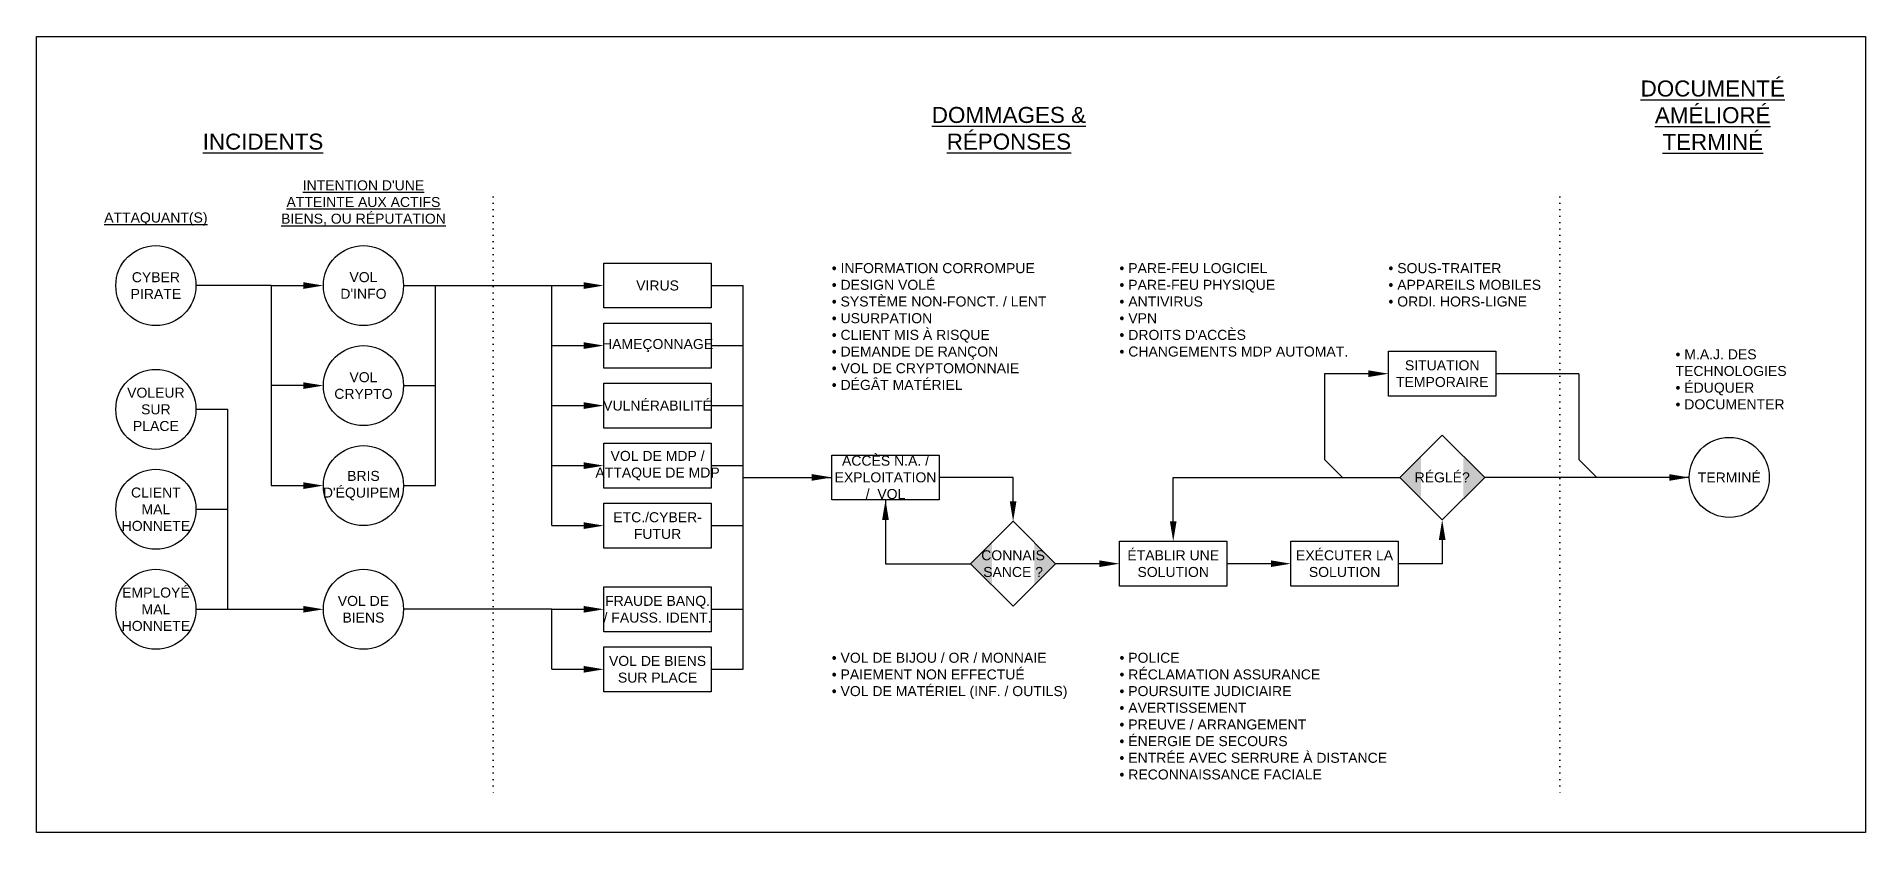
# Model space of a CAD drawing. Header units: millimetres. Extents: x 1192 to 1649, y 2100 to 2299.
import ezdxf

# ---------------------------------------------------------------- set-up
doc = ezdxf.new("R2010")
doc.units = ezdxf.units.MM
doc.linetypes.add('ACAD_ISO07W100', pattern=[3, 0, -3])
doc.styles.get("Standard").update_dxf_attribs({"font": 'arial.ttf'})

msp = doc.modelspace()

# ---------------------------------------------------------------- hatches: boundary and pattern name
h = msp.add_hatch(color=1)
h.dxf.hatch_style = 1
h.paths.add_polyline_path([(1538.06, 2194.12), (1532.76, 2188.82), (1538.06, 2183.52)])
h = msp.add_hatch(color=3)
h.dxf.hatch_style = 1
h.paths.add_polyline_path([(1548.67, 2194.12), (1548.67, 2183.52), (1553.97, 2188.82)])
h = msp.add_hatch(color=1)
h.dxf.hatch_style = 1
h.paths.add_polyline_path([(1430.92, 2172.57), (1425.62, 2167.27), (1430.92, 2161.96)])
h = msp.add_hatch(color=3)
h.dxf.hatch_style = 1
h.paths.add_polyline_path([(1441.53, 2172.57), (1441.53, 2161.96), (1446.83, 2167.27)])

# ---------------------------------------------------------------- linework, layer by layer
at = {"linetype": 'ACAD_ISO07W100', "ltscale": 0.5}
for p, q in [((1306.42, 2258.96), (1306.42, 2108.96)), ((1572.74, 2258.96), (1572.74, 2108.96))]:
    msp.add_line(p, q, dxfattribs=at)
for p, q in [((1251, 2236.78), (1232.17, 2236.78)), ((1251, 2236.78), (1259, 2236.78)), ((1251, 2236.78), (1251, 2186.78)), ((1284, 2236.78), (1292, 2236.78)), ((1284, 2236.78), (1321.02, 2236.78)), ((1292, 2186.78), (1292, 2236.78)), ((1321.02, 2176.78), (1321.02, 2236.78)), ((1321.02, 2236.78), (1329.02, 2236.78)), ((1360.85, 2236.78), (1368.85, 2236.78)), ((1360.85, 2236.78), (1368.85, 2236.78)), ((1368.85, 2140.87), (1368.85, 2236.78)), ((1321.02, 2221.78), (1329.02, 2221.78)), ((1360.85, 2221.78), (1368.85, 2221.78)), ((1259, 2211.78), (1251, 2211.78)), ((1284, 2211.78), (1292, 2211.78)), ((1513.99, 2214.75), (1513.99, 2193.3)), ((1577.48, 2214.75), (1577.48, 2193.3)), ((1232.17, 2205.87), (1240.17, 2205.87)), ((1240.17, 2155.87), (1240.17, 2205.87)), ((1321.02, 2206.78), (1329.02, 2206.78)), ((1360.85, 2206.78), (1368.85, 2206.78)), ((1518.47, 2188.82), (1513.99, 2193.3)), ((1581.96, 2188.82), (1577.48, 2193.3)), ((1321.02, 2191.78), (1329.02, 2191.78)), ((1360.85, 2191.78), (1368.85, 2191.78)), ((1368.85, 2188.83), (1390.94, 2188.83)), ((1251, 2186.78), (1259, 2186.78)), ((1284, 2186.78), (1292, 2186.78)), ((1404.36, 2183.22), (1404.36, 2167.27)), ((1232.17, 2180.87), (1240.17, 2180.87)), ((1321.02, 2176.78), (1329.02, 2176.78)), ((1360.85, 2176.78), (1368.85, 2176.78)), ((1404.36, 2167.27), (1425.62, 2167.27)), ((1232.17, 2155.87), (1259, 2155.87)), ((1321.02, 2155.87), (1284, 2155.87)), ((1321.02, 2140.87), (1321.02, 2155.87)), ((1321.02, 2155.87), (1329.02, 2155.87)), ((1360.85, 2155.87), (1368.85, 2155.87)), ((1321.02, 2140.87), (1329.02, 2140.87)), ((1360.85, 2140.87), (1368.85, 2140.87))]:
    msp.add_line(p, q)
for points in [[(1192.38, 2299.01), (1649.04, 2299.01), (1649.04, 2100.1), (1192.38, 2100.1)], [(1334.02, 2242.38), (1360.85, 2242.38), (1360.85, 2231.17), (1334.02, 2231.17)], [(1334.02, 2227.38), (1360.85, 2227.38), (1360.85, 2216.17), (1334.02, 2216.17)], [(1529.95, 2220.36), (1556.78, 2220.36), (1556.78, 2209.14), (1529.95, 2209.14)], [(1334.02, 2212.38), (1360.85, 2212.38), (1360.85, 2201.17), (1334.02, 2201.17)], [(1334.02, 2197.38), (1360.85, 2197.38), (1360.85, 2186.17), (1334.02, 2186.17)], [(1532.76, 2188.82), (1543.37, 2199.43), (1553.97, 2188.82), (1543.37, 2178.21)], [(1390.94, 2194.43), (1417.77, 2194.43), (1417.77, 2183.22), (1390.94, 2183.22)], [(1334.02, 2182.38), (1360.85, 2182.38), (1360.85, 2171.17), (1334.02, 2171.17)], [(1425.62, 2167.27), (1436.22, 2177.87), (1446.83, 2167.27), (1436.22, 2156.66)], [(1462.79, 2172.87), (1489.62, 2172.87), (1489.62, 2161.66), (1462.79, 2161.66)], [(1505.58, 2172.87), (1532.41, 2172.87), (1532.41, 2161.66), (1505.58, 2161.66)], [(1334.02, 2161.48), (1360.85, 2161.48), (1360.85, 2150.27), (1334.02, 2150.27)], [(1334.02, 2146.48), (1360.85, 2146.48), (1360.85, 2135.27), (1334.02, 2135.27)]]:
    msp.add_lwpolyline(points, close=True)
at = {"linetype": 'ByBlock', "lineweight": -2}
for points in [[(1524.95, 2214.75), (1513.99, 2214.75)], [(1577.48, 2214.75), (1556.78, 2214.75)], [(1436.22, 2188.83), (1417.77, 2188.83)], [(1436.22, 2182.87), (1436.22, 2188.83)], [(1476.2, 2177.87), (1476.2, 2188.83)], [(1476.2, 2188.83), (1532.76, 2188.83)], [(1605.05, 2188.82), (1553.97, 2188.82)], [(1543.37, 2173.22), (1543.37, 2167.27)], [(1457.79, 2167.27), (1446.83, 2167.27)], [(1500.58, 2167.27), (1489.62, 2167.27)], [(1543.37, 2167.27), (1532.41, 2167.27)]]:
    msp.add_lwpolyline(points, dxfattribs=at)
for centre in [(1222.17, 2236.78), (1274, 2236.78), (1274, 2211.78), (1222.17, 2205.83), (1274, 2186.78), (1615.05, 2188.82), (1222.17, 2180.87), (1222.17, 2155.87), (1274, 2155.87)]:
    msp.add_circle(centre, 10)
for points in [[(1259, 2237.61), (1264, 2236.78), (1259, 2235.94)], [(1329.02, 2237.61), (1334.02, 2236.78), (1329.02, 2235.94)], [(1329.02, 2222.61), (1334.02, 2221.78), (1329.02, 2220.94)], [(1524.95, 2215.58), (1529.95, 2214.75), (1524.95, 2213.92)], [(1259, 2212.61), (1264, 2211.78), (1259, 2210.94)], [(1329.02, 2207.61), (1334.02, 2206.78), (1329.02, 2205.94)], [(1329.02, 2192.61), (1334.02, 2191.78), (1329.02, 2190.94)], [(1259, 2187.61), (1264, 2186.78), (1259, 2185.94)], [(1385.94, 2189.66), (1390.94, 2188.83), (1385.94, 2187.99)], [(1600.05, 2189.65), (1605.05, 2188.82), (1600.05, 2187.99)], [(1405.19, 2178.22), (1404.36, 2183.22), (1403.52, 2178.22)], [(1437.06, 2182.87), (1436.22, 2177.87), (1435.39, 2182.87)], [(1329.02, 2177.61), (1334.02, 2176.78), (1329.02, 2175.94)], [(1475.37, 2177.87), (1476.2, 2172.87), (1477.04, 2177.87)], [(1544.2, 2173.22), (1543.37, 2178.22), (1542.53, 2173.22)], [(1457.79, 2168.1), (1462.79, 2167.27), (1457.79, 2166.43)], [(1500.58, 2168.1), (1505.58, 2167.27), (1500.58, 2166.43)], [(1259, 2156.71), (1264, 2155.87), (1259, 2155.04)], [(1329.02, 2156.71), (1334.02, 2155.87), (1329.02, 2155.04)], [(1329.02, 2141.71), (1334.02, 2140.87), (1329.02, 2140.04)]]:
    msp.add_solid(points)

# ---------------------------------------------------------------- texts
for s, width, insert, char_height, attachment_point in [('{\\LDOCUMENTÉ\\PAMÉLIORÉ\\PTERMINÉ}', 118.1435, (1610.92, 2270.69), 4, 8), ('{\\LDOMMAGES &\\PRÉPONSES}', 153.6735, (1435.17, 2270.69), 4, 8), ('{\\LINCIDENTS}', 1183.2148, (1248.92, 2270.69), 4, 8), ("{\\LINTENTION D'UNE\\PATTEINTE AUX ACTIFS\\PBIENS, OU RÉPUTATION}", 1183.2148, (1274, 2251.78), 2.5, 8), ('{\\LATTAQUANT(S)}', 1183.2148, (1222.17, 2251.78), 2.5, 8), ('• INFORMATION CORROMPUE\\P• DESIGN VOLÉ\\P• SYSTÈME NON-FONCT. / LENT\\P• USURPATION\\P• CLIENT MIS À RISQUE\\P• DEMANDE DE RANÇON\\P• VOL DE CRYPTOMONNAIE\\P• DÉGÂT MATÉRIEL', 118.1435, (1390.94, 2242.38), 2.5, 1), ("• PARE-FEU LOGICIEL\\P• PARE-FEU PHYSIQUE\\P• ANTIVIRUS\\P• VPN\\P• DROITS D'ACCÈS\\P• CHANGEMENTS MDP AUTOMAT.", 118.1435, (1462.79, 2242.38), 2.5, 1), ('• SOUS-TRAITER\\P• APPAREILS MOBILES\\P• ORDI. HORS-LIGNE', 118.1435, (1529.95, 2242.38), 2.5, 1), ('CYBER\\PPIRATE', 118.1435, (1222.17, 2236.78), 2.5, 5), ("VOL\\PD'INFO", 118.1435, (1274, 2236.78), 2.5, 5), ('VIRUS', 118.1435, (1347.44, 2236.78), 2.5, 5), ('HAMEÇONNAGE', 118.1435, (1347.44, 2221.78), 2.5, 5), ('• M.A.J. DES \\PTECHNOLOGIES\\P• ÉDUQUER\\P• DOCUMENTER', 118.1435, (1601.63, 2220.85), 2.5, 1), ('VOL\\PCRYPTO', 118.1435, (1274, 2211.78), 2.5, 5), ('SITUATION\\PTEMPORAIRE', 118.1435, (1543.37, 2214.75), 2.5, 5), ('VOLEUR\\PSUR\\PPLACE', 118.1435, (1222.17, 2205.83), 2.5, 5), ('VULNÉRABILITÉ', 118.1435, (1347.44, 2206.78), 2.5, 5), ('VOL DE MDP /\\PATTAQUE DE MDP', 118.1435, (1347.44, 2191.78), 2.5, 5), ('ACCÈS N.A. /\\PEXPLOITATION\\P/  VOL', 118.1435, (1404.36, 2188.83), 2.5, 5), ("BRIS\\PD'ÉQUIPEM.", 118.1435, (1274, 2186.78), 2.5, 5), ('TERMINÉ', 118.1435, (1615.05, 2188.82), 2.5, 5), ('CLIENT\\PMAL\\PHONNETE', 118.1435, (1222.17, 2180.87), 2.5, 5), ('ETC./CYBER-^JFUTUR', 118.1435, (1347.44, 2176.78), 2.5, 5), ('ÉTABLIR UNE\\PSOLUTION', 118.1435, (1476.2, 2167.27), 2.5, 5), ('EXÉCUTER LA\\PSOLUTION', 118.1435, (1518.99, 2167.27), 2.5, 5), ('EMPLOYÉ\\PMAL\\PHONNETE', 118.1435, (1222.17, 2155.87), 2.5, 5), ('VOL DE\\PBIENS', 118.1435, (1274, 2155.87), 2.5, 5), ('FRAUDE BANQ.\\P/ FAUSS. IDENT.', 118.1435, (1347.44, 2155.87), 2.5, 5), ('VOL DE BIENS\\PSUR PLACE', 118.1435, (1347.44, 2140.87), 2.5, 5), ('• VOL DE BIJOU / OR / MONNAIE\\P• PAIEMENT NON EFFECTUÉ\\P• VOL DE MATÉRIEL (INF. / OUTILS)', 118.1435, (1390.94, 2145.01), 2.5, 1), ('• POLICE\\P• RÉCLAMATION ASSURANCE\\P• POURSUITE JUDICIAIRE\\P• AVERTISSEMENT\\P• PREUVE / ARRANGEMENT\\P• ÉNERGIE DE SECOURS\\P• ENTRÉE AVEC SERRURE À DISTANCE\\P• RECONNAISSANCE FACIALE', 118.1435, (1462.79, 2145.01), 2.5, 1)]:
    msp.add_mtext_dynamic_manual_height_columns(s, width=width, gutter_width=12.5, heights=[0], dxfattribs=dict(insert=insert, char_height=char_height, attachment_point=attachment_point))
at = {"color": 18, "true_color": 0x000000, "char_height": 2.5, "attachment_point": 5}
for s, insert in [('RÉGLÉ?', (1543.37, 2188.82)), ('CONNAIS\\PSANCE ?', (1436.22, 2167.27))]:
    msp.add_mtext_dynamic_manual_height_columns(s, width=118.1435, gutter_width=12.5, heights=[0], dxfattribs=dict(at, insert=insert))

doc.saveas('drawing.dxf')
